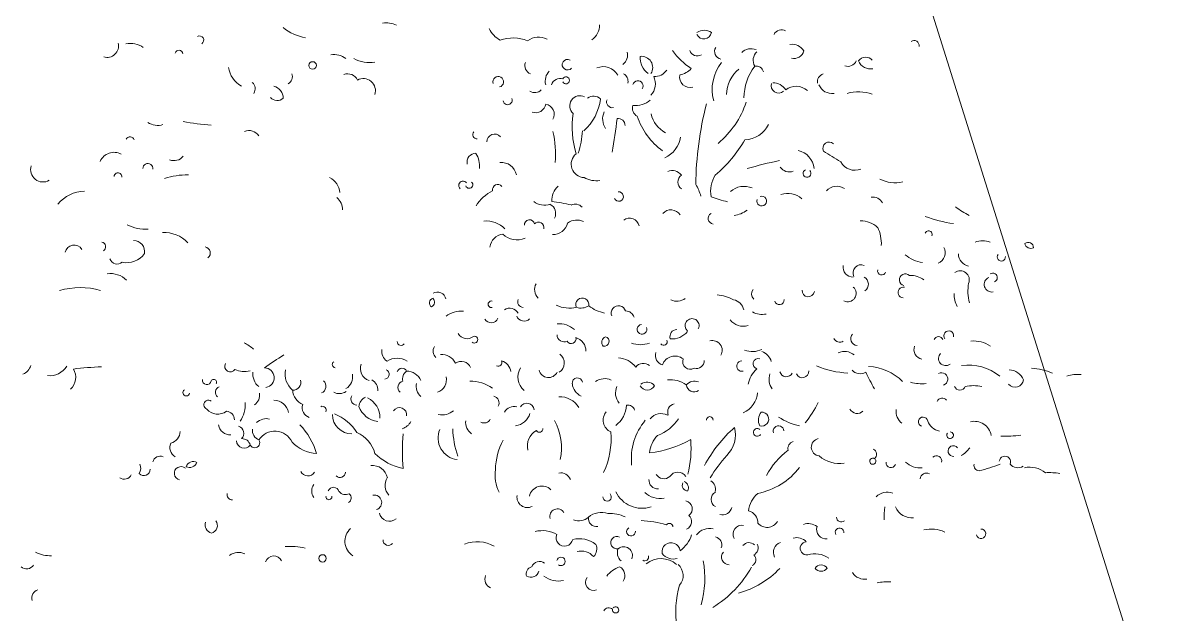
# Model space of a CAD drawing. Header units: millimetres. Extents: x 563604 to 809435, y 2337 to 1331933.
# Drawn here: x 753753 to 755523, y 1195873 to 1196789 of the extents above; entities that cross this region are included whole.
import ezdxf

# ---------------------------------------------------------------- set-up
doc = ezdxf.new("R2010")
doc.units = ezdxf.units.MM
for name, color, linetype, lineweight in [('ks_caytram-1', 253, 'Continuous', 9), ('MEP DUONG NHUA-1', 253, 'Continuous', 9), ('NCV_TKCS_HIEN TRANG_251226_dwg-1', 253, 'Continuous', 9)]:
    doc.layers.add(name, color=color, linetype=linetype, lineweight=lineweight)

# ---------------------------------------------------------------- blocks, each defined once
blk = doc.blocks.new('NCV_TKCS_HIEN TRANG_251226_dwg_CX-2645538-TỔNG THỂ_HIỆN TRẠNG KHU ĐẤT')
at = {"layer": 'ks_caytram-1'}
for centre, radius in [((723828.8, 1295404.1), 5.83), ((723844.2, 1294640.3), 5.66)]:
    blk.add_circle(centre, radius, dxfattribs=at)
for centre, radius, start, end in [((723942.3, 1295432.5), 37.6, 64.5441, 97.7809), ((724244.7, 1295467.1), 28.7, 304.9821, 359.9961), ((723653.6, 1295443.3), 6.51, 301.5201, 120.6773), ((723832.5, 1295526.4), 80.7, 232.2211, 259.4401), ((724137.7, 1295477.5), 38.9, 204.9281, 241.6471), ((724178.6, 1295420.2), 27.8, 61.3931, 127.3494), ((724435.4, 1295438.2), 20.4, 56.8811, 123.3894), ((724434.8, 1295457), 11.8, 205.9091, 351.4231), ((724555.2, 1295446.5), 12.9, 60.7951, 154.1831), ((723510.4, 1295434.1), 17.6, 252.4331, 14.8971), ((723546.4, 1295402.3), 35.8, 55.8821, 100.8523), ((724139.2, 1295387), 59.7, 67.7941, 109.4621), ((724463.4, 1295425.7), 11.9, 148.8791, 258.6501), ((724571.9, 1295416.8), 20.1, 29.0181, 100.5592), ((724760.3, 1295434.9), 7.92, 350.8631, 124.4663), ((723621.7, 1295421.3), 6.29, 6.4741, 163.405), ((723862.5, 1295391.6), 29.3, 52.4751, 101.0112), ((723916.6, 1295457.7), 49.1, 240.7851, 279.9211), ((724223.6, 1295405.2), 8.18, 60.1741, 320.7041), ((724299.8, 1295419.8), 16.9, 304.0261, 17.3631), ((724338.1, 1295400.8), 17.5, 327.3381, 96.9428), ((724368, 1295416.7), 32, 177.3511, 232.1661), ((724471.9, 1295487.5), 104.7, 215.1721, 237.3441), ((724424.7, 1295431.1), 12.3, 198.4741, 300.6831), ((724508.2, 1295408.6), 21.4, 69.2981, 133.5936), ((724529.7, 1295412), 18.5, 133.8911, 209.3171), ((724574.7, 1295430), 15.2, 254.1851, 347.0141), ((724685.5, 1295403.1), 13.7, 42.2911, 144.0028), ((723738.7, 1295407.6), 40.9, 189.2361, 240.4251), ((724171.4, 1295403.9), 13.9, 159.1911, 248.3381), ((724211.9, 1295379.8), 22.8, 136.6011, 194.1821), ((724279, 1295376.5), 25.7, 29.2671, 112.952), ((724358.5, 1295409.5), 22.7, 266.9581, 326.4421), ((724390.8, 1295421.9), 33.3, 281.5751, 317.4081), ((724514.6, 1295366.8), 66.9, 141.5481, 195.2721), ((724522.4, 1295358.2), 52.3, 129.6631, 178.7944), ((724582, 1295352.4), 85.1, 143.5463, 179.0748), ((724516, 1295392), 11.2, 10.4141, 102.4777), ((724657.6, 1295417.4), 14.8, 252.5801, 334.9511), ((724693.2, 1295418.9), 20.3, 202.5421, 280.1061), ((723727.2, 1295368), 12.6, 325.4801, 49.9781), ((723784.3, 1295386.8), 13.1, 301.2641, 19.6981), ((723882.7, 1295373.8), 17.4, 25.8421, 108.7608), ((723907.3, 1295364.9), 18.8, 341.9361, 118.7226), ((724116.2, 1295378.7), 8.29, 285.0081, 197.1541), ((724212.2, 1295369.7), 14.2, 72.0561, 161.3437), ((724221.4, 1295381), 5.33, 204.9101, 155.36), ((724304.3, 1295379.7), 13.1, 347.3201, 62.5011), ((724332.7, 1295372.3), 8.08, 327.2391, 163.4836), ((724333, 1295375.7), 26.7, 318.0271, 24.7501), ((724413.6, 1295386.2), 16.4, 169.2431, 284.3001), ((724541.6, 1295353.5), 23.8, 32.189, 89.9697), ((724623.7, 1295378.5), 13, 107.7471, 189.3071), ((723763.1, 1295352.7), 20.2, 1.341, 73.739), ((724172.8, 1295375.8), 13.9, 236.9211, 317.5981), ((724550.9, 1295373.2), 11.9, 165.2701, 309.1891), ((724577.8, 1295345.8), 26, 48.0621, 128.3915), ((724633.2, 1295382.3), 21.7, 201.9541, 278.8251), ((724674.4, 1295292.9), 70.2, 72.3271, 104.6713), ((723773.9, 1295364.5), 14.7, 223.8811, 310.0281), ((724130.9, 1295350.2), 6.98, 185.9251, 22.4181), ((724174.2, 1295346.7), 15.9, 249.6821, 350.7261), ((724187.2, 1295328.4), 15.9, 330.84, 80.3558), ((724242.9, 1295341.4), 15.8, 62.5281, 228.0941), ((724195.7, 1295361.9), 79.6, 312.1611, 352.9141), ((724264.1, 1295341.6), 15, 44.7591, 129.1504), ((724293.1, 1295347.6), 8.99, 157.4581, 281.3901), ((724338.1, 1295337.7), 13.9, 161.3351, 242.5381), ((724328.5, 1295379.7), 37.7, 264.6641, 308.1281), ((724938.2, 1295215.4), 515.8, 165.4808, 179.5334), ((724367.3, 1295391), 140.1, 309.7761, 341.7341), ((724379.7, 1295309.1), 148.8, 172.0581, 196.3831), ((724304.3, 1295321.2), 26.3, 155.7601, 214.4491), ((724431.7, 1295357.6), 105, 197.8181, 234.6491), ((724395.7, 1295338.7), 43.8, 192.9981, 242.4081), ((723588.5, 1295337.3), 26.2, 235.1161, 288.8931), ((723698.1, 1295697), 386.3, 259.5711, 266.0871), ((723555, 1295404.4), 750, 349.6361, 353.6911), ((724301.5, 1295310.8), 11.3, 0.6561, 95.0678), ((724497, 1295331.5), 42.5, 271.6721, 333.5401), ((723545.9, 1295286.6), 6.82, 20.2861, 149.5934), ((723730.4, 1295285.3), 17.9, 32.8691, 114.0044), ((724083.6, 1295297.1), 6.85, 140.9261, 272.4711), ((724110.5, 1295285.7), 12.1, 41.3151, 179.4035), ((724034.6, 1295265.5), 170.4, 356.0041, 12.2471), ((724090.2, 1295314.9), 157.2, 342.7391, 355.6221), ((724355.9, 1295300.1), 43.5, 295.0701, 350.8311), ((724324.6, 1295387.2), 199.5, 309.9151, 330.5151), ((724573.6, 1295241.2), 32.1, 6.075, 76.889), ((724628.9, 1295275.6), 9.77, 46.1931, 205.1521), ((725189.5, 1296157.4), 1053.3, 237.2701, 238.9901), ((723521.1, 1295246.5), 23, 61.0501, 157.2708), ((723614, 1295274.7), 18.2, 247.7611, 321.9961), ((724081.6, 1295254.3), 13.6, 89.5591, 193.3911), ((724045.3, 1295246.7), 42.2, 356.9211, 30.1351), ((724121.5, 1295230.4), 23.3, 10.2881, 97.0428), ((724250.1, 1295251.1), 20.8, 129.3941, 267.7461), ((724722.5, 1294458), 816.7, 102.0565, 105.6864), ((724668.6, 1295266.4), 24.7, 208.2391, 292.7241), ((723411, 1295242.7), 19.2, 162.7091, 300.2401), ((723527.3, 1295231.4), 6.17, 354.9421, 174.9425), ((723573.7, 1295244.3), 7.85, 352.7391, 179.3632), ((724386.1, 1295223.8), 17.3, 36.1631, 114.6172), ((724567.6, 1295256.8), 17.7, 214.8321, 288.5711), ((724594.7, 1295236.8), 6.09, 114.5711, 46.7711), ((723634.5, 1295123.3), 111.2, 89.1029, 108.3984), ((723842.3, 1295204.9), 28.6, 4.3331, 63.3181), ((724061.8, 1295218.1), 6.76, 35.5201, 228.0181), ((724071.4, 1295219.2), 5.47, 196.5491, 47.7311), ((724115.6, 1295211.4), 8.25, 39.2751, 190.5451), ((724267.7, 1295262.1), 36.7, 239.9251, 279.7341), ((724407.4, 1295223.4), 12.9, 124.7311, 235.5391), ((724341, 1295173.1), 93.8, 17.7951, 29.7331), ((724491.2, 1295209.1), 46, 147.0231, 190.6261), ((724730.8, 1295272.6), 50.4, 242.0791, 283.9401), ((723477.7, 1295152.6), 56.9, 92.2679, 139.8863), ((724135.6, 1295153.6), 62.9, 116.4937, 148.571), ((724229.8, 1295194.2), 30.7, 132.3411, 181.5321), ((724303, 1295200.9), 7.27, 203.3491, 98.8142), ((724496.3, 1295321), 130.4, 247.2991, 259.1141), ((724497.3, 1295185.1), 31.6, 67.0441, 132.1503), ((724524.5, 1295193.8), 7.53, 159.9431, 110.3308), ((724564.5, 1295171.7), 34.1, 49.4521, 107.4389), ((724640.6, 1295194.7), 22.1, 57.5201, 136.4363), ((724696.2, 1295182.3), 17.9, 29.6681, 97.4724), ((723849.6, 1295179.7), 25.7, 1.2601, 49.4131), ((724188.3, 1295215.4), 27.9, 232.4541, 288.0831), ((724189.2, 1295174.7), 16.1, 334.0761, 61.2471), ((724167, 1294932.2), 263.2, 76.304, 82.9838), ((724235.5, 1295174.9), 14.3, 42.2181, 115.4319), ((724975.4, 1295401.2), 263.8, 235.1341, 240.5861), ((724164.7, 1295157), 7.92, 12.2711, 184.2621), ((724319.8, 1295152.6), 14.9, 12.1191, 126.4423), ((724383.8, 1295163.4), 16.9, 32.7391, 138.0047), ((724450.5, 1295167.1), 9, 119.8801, 263.0101), ((724476.5, 1295214.7), 43.3, 276.9611, 305.8121), ((724850.4, 1295364.9), 207.9, 249.5461, 261.9621), ((723569.4, 1295211.1), 60.7, 242.6401, 274.2501), ((724097.4, 1295122.3), 40.8, 44.2221, 94.5034), ((724178.5, 1295152.5), 8.66, 349.5781, 134.0883), ((724201, 1295165.4), 23.4, 268.4221, 346.4561), ((724238, 1295140.7), 23.9, 64.2761, 126.382), ((724677.4, 1295122.6), 40.6, 48.9141, 90.2463), ((724650.9, 1295127.9), 58.9, 357.4501, 25.4401), ((724782.9, 1295142.4), 5.5, 333.7741, 158.5687), ((723500.8, 1295123.1), 7.34, 301.865, 77.329), ((723551.3, 1295115.4), 17.3, 350.679, 89.2015), ((723599.5, 1295096.3), 48.8, 42.7981, 93.8694), ((724126.8, 1295119.4), 23.7, 98.361, 171.9101), ((724145.5, 1295165.2), 31.5, 225.0861, 293.2761), ((724866.7, 1295100.3), 32.1, 68.6951, 111.5749), ((724937.2, 1295121.9), 8.14, 356.5981, 130.5457), ((723459.2, 1295111.8), 14, 31.2851, 168.7151), ((723540.5, 1295132.9), 34.5, 258.7301, 323.8611), ((723660.9, 1295113.5), 9.4, 307.8261, 82.3075), ((724790.8, 1295114.1), 17.9, 293.4011, 26.9031), ((724848.8, 1295112.4), 19.6, 180.6851, 258.5281), ((724941.5, 1295130.4), 9.81, 193.8041, 293.3391), ((723526.1, 1295108.2), 11.9, 197.6671, 309.8241), ((724665.8, 1295091.5), 15.4, 171.0201, 271.6221), ((724678, 1295083), 12.1, 65.4791, 208.7421), ((724782.3, 1295153.7), 55.8, 230.1851, 260.8381), ((724895.6, 1295107.3), 6.28, 141.7041, 5.1661), ((723515.9, 1295047.1), 34.5, 44.2371, 99.1626), ((724710.3, 1295085.7), 6.37, 165.3201, 344.4381), ((724747, 1295071.8), 9.27, 46.6821, 254.0991), ((724755.8, 1295045.7), 32.9, 52.6661, 94.2045), ((724832.1, 1295071.9), 14, 337.0071, 126.6824), ((724882.4, 1295075.2), 7.03, 293.1551, 124.3367), ((723468.8, 1294944.1), 115.7, 74.1701, 106.0998), ((724191.1, 1295057), 18.5, 151.1131, 226.2191), ((724657.7, 1295050.8), 13, 243.2101, 48.3001), ((724677.5, 1295065.2), 12.2, 302.8921, 63.4031), ((724744, 1295052.3), 8.46, 79.4831, 265.5971), ((724913.6, 1295054.1), 69.7, 169.7601, 194.7531), ((724881, 1295064.7), 11.8, 114.0961, 279.5711), ((724016.9, 1295036.1), 7.34, 102.9411, 238.4061), ((724008.8, 1295037.4), 8.66, 299.0021, 42.3451), ((724022.1, 1295039.3), 13.6, 12.2651, 120.0801), ((724155.4, 1295038.1), 9.01, 158.6931, 266.5191), ((724246.6, 1295033.7), 10.1, 347.6651, 206.0241), ((724393.2, 1295059.1), 20.5, 242.7341, 308.9571), ((724443, 1294961.7), 88, 64.428, 81.9877), ((724476.4, 1295020.8), 20.7, 12.831, 77.438), ((724519.7, 1295050.1), 10.9, 142.4351, 226.6321), ((724551.8, 1295040.8), 7.38, 194.5231, 3.2381), ((724596.6, 1295055.2), 9.57, 176.5271, 350.3241), ((724862.8, 1295049.2), 40.2, 177.8181, 207.5091), ((724058.7, 1294985.9), 37.6, 84.5947, 128.1975), ((724105.8, 1295034), 5.13, 78.2751, 281.9951), ((724133.9, 1295013.1), 14.9, 28.0271, 122.7563), ((724226.6, 1295075.6), 47.6, 244.7321, 283.3071), ((724244.7, 1295049.3), 21.2, 250.1101, 303.5791), ((724293.8, 1295081.3), 62.2, 233.1631, 258.2201), ((724302.7, 1295020.4), 11.3, 17.6341, 203.0871), ((724313.2, 1295009.4), 14.4, 17.806, 88.7232), ((724105.5, 1295016.4), 11.1, 208.6471, 337.9811), ((724156.4, 1295020.3), 12.4, 201.7871, 313.4261), ((724416.6, 1295001), 10.8, 333.5701, 229.3201), ((724496.1, 1295026.3), 26.4, 218.7001, 286.0801), ((724525.6, 1295052.3), 34, 242.7291, 279.5991), ((724068, 1294996.3), 15.6, 209.4331, 309.2701), ((724211.5, 1294971), 32.8, 46.2071, 97.1929), ((724339, 1294995.2), 7.57, 96.8711, 23.9061), ((724393.7, 1294983.7), 11.4, 94.5701, 196.3101), ((724385.3, 1295012), 31.7, 265.4751, 320.0371), ((724673, 1294980.5), 10.6, 136.2511, 265.1311), ((724814.2, 1294985.2), 7.62, 349.1521, 219.1861), ((723681, 1294898.3), 86.9, 49.6061, 61.2721), ((723965.8, 1294976.5), 6.21, 183.6601, 323.2101), ((724079.3, 1294979.1), 5.28, 226.7661, 105.434), ((724218.5, 1294986.7), 11, 179.6751, 295.1231), ((724229.5, 1294980.3), 7.3, 208.7641, 16.7461), ((724230, 1294961.2), 22.2, 0.055, 72.985), ((724285.7, 1294975.2), 9.06, 111.8231, 222.4571), ((724280.6, 1294976.3), 7.45, 257.462, 76.818), ((724336.4, 1295016.1), 44.7, 251.9271, 288.3431), ((724372.7, 1294975.6), 5.27, 214.0411, 30.2391), ((724448.2, 1294962.7), 15.1, 329.0171, 104.993), ((724645.6, 1294985.5), 10.3, 205.5041, 300.5631), ((724798.3, 1294976.9), 7.09, 19.2841, 160.9862), ((724852.2, 1294928.7), 48.5, 56.8851, 94.3147), ((724064.5, 1294504.8), 530.8, 121.8686, 125.7812), ((723953.3, 1294960.7), 17.4, 169.6981, 237.8311), ((724028, 1294961.3), 12.6, 145.4801, 229.9781), ((724028.7, 1294932.4), 23.8, 25.8751, 94.9068), ((724201.7, 1294943), 17, 302.8131, 52.8761), ((724375.1, 1294954.8), 15.3, 163.3251, 252.7421), ((724390, 1294933.2), 20.6, 51.0211, 160.0935), ((724509.9, 1294994.3), 33.6, 249.0231, 296.0201), ((724518.2, 1294940.1), 21.6, 13.43, 72.597), ((724652.9, 1294938.8), 22.2, 48.4401, 116.2995), ((724775.1, 1294963.6), 14.8, 157.9981, 260.3821), ((724809.5, 1294950.1), 11.1, 134.9241, 307.1751), ((723371.1, 1294946.2), 22.4, 293.7081, 341.5391), ((723421.4, 1294954.9), 31.6, 263.8771, 327.8131), ((723516.7, 1294472.7), 464.6, 91.8395, 97.2283), ((723701.2, 1294937.7), 8.53, 149.7621, 327.2941), ((723754.1, 1294920.3), 15.2, 279.1731, 89.5688), ((723864.1, 1294940.6), 4.88, 123.4911, 264.8541), ((723922.8, 1294934.7), 20.1, 160.6951, 250.6951), ((723959.7, 1294920.9), 29.6, 58.2441, 122.0259), ((723967.2, 1294927.1), 7.77, 24.9841, 164.0852), ((724058.9, 1294929.3), 16.2, 25.3631, 123.0156), ((724116.3, 1294943.8), 5.84, 244.0581, 26.2091), ((724115.6, 1294926.5), 20.7, 8.7031, 73.398), ((724174.3, 1294921.4), 27.5, 149.6131, 228.9821), ((724298.2, 1294911.1), 40.4, 39.506, 83.8789), ((724341, 1294927.6), 14.9, 50.3901, 141.8975), ((724413.8, 1294944.9), 11.7, 158.0211, 300.4211), ((724423.2, 1294946.5), 12.2, 253.7911, 2.7921), ((724493.6, 1294938.2), 7.96, 90.8571, 285.6721), ((724519.2, 1294941.7), 8.13, 74.4601, 253.9191), ((724663, 1295060.8), 133.4, 246.3951, 267.6921), ((724686.6, 1294859), 78.7, 44.648, 87.4711), ((724844.5, 1294862.3), 77.5, 50.9581, 97.7072), ((724937.3, 1294841.9), 93.1, 66.26, 86.8698), ((723436.5, 1294920.7), 25.3, 313.3451, 30.6651), ((723664.9, 1294916.3), 6.79, 171.0601, 350.2861), ((723675.6, 1294913.1), 4.5, 328.4171, 152.3601), ((723722.8, 1294961.3), 31.7, 242.8891, 286.4981), ((723760.9, 1294925.6), 24.7, 172.8581, 231.0141), ((723818.4, 1294926), 32.4, 168.9711, 230.6071), ((723870.1, 1294921.4), 20.7, 299.7351, 12.0801), ((723939.7, 1294925.6), 7.64, 277.4181, 65.3591), ((723982.5, 1294918.6), 14.4, 125.2501, 195.7141), ((723974.1, 1294905.7), 24.7, 24.445, 89.7772), ((724016.1, 1294917.1), 20, 287.9131, 12.8681), ((724194.2, 1294935.5), 15, 193.4781, 333.1061), ((724238.9, 1294912), 7.9, 8.4821, 188.0521), ((724281.1, 1294894.3), 24.5, 65.1501, 125.5112), ((724383.6, 1294877.7), 39.4, 52.6431, 97.4886), ((724545.1, 1294902.3), 42.3, 131.7773, 169.003), ((724563.2, 1294918), 27.4, 162.6671, 213.8611), ((724562.6, 1294931.9), 10.2, 193.6891, 333.1631), ((724587.5, 1294930.1), 9.89, 202.8171, 3.9331), ((724676.9, 1294942.9), 16.6, 220.9751, 301.3501), ((725052.6, 1295104.9), 407.1, 205.6481, 209.7271), ((724802.9, 1294918.1), 9.77, 289.9161, 117.6116), ((724917, 1294918.7), 13.3, 219.6331, 352.5281), ((724906, 1294906.1), 26.6, 24.27, 86.0159), ((725014.1, 1294867.5), 57.8, 84.6434, 107.0471), ((723633, 1294897.2), 5.23, 121.2501, 347.9461), ((723687.5, 1294897.8), 9.24, 113.2681, 230.7401), ((723798.4, 1294913.1), 12.2, 267.2501, 16.7051), ((723824.2, 1294902.8), 26.4, 184.1001, 246.1541), ((723837.9, 1294907.1), 11.5, 293.2851, 46.9681), ((723911.9, 1294901.4), 17.8, 355.9241, 60.4921), ((723970.4, 1294905.3), 9.57, 100.3261, 230.0821), ((724008.4, 1294906.5), 19.2, 165.0271, 232.1141), ((724073.7, 1294859), 56, 53.2861, 91.2271), ((724254.4, 1294913.1), 23.4, 185.5311, 245.1761), ((724322, 1294896.4), 24, 154.8381, 220.2951), ((724347.2, 1294913.7), 12.6, 208.0031, 332.2671), ((724346.7, 1294898.6), 14.9, 38.3711, 129.8787), ((724419.9, 1294910.6), 12.4, 187.3271, 302.5411), ((724420.2, 1294898.3), 16.6, 67.3731, 139.3805), ((724773.2, 1294980.3), 69.5, 254.7191, 275.1621), ((724831.4, 1294910.2), 9.06, 202.5921, 337.6781), ((724852.8, 1294833.6), 74.3, 80.177, 100.0932), ((723667.3, 1294878.3), 7.1, 51.6591, 251.3911), ((723681.2, 1294877.7), 43.2, 324.6901, 5.4431), ((723729.3, 1294893.1), 17.4, 302.4351, 10.5761), ((723768.7, 1294862.4), 22.9, 9.898, 89.6426), ((723870.1, 1294913.1), 17.6, 240.7941, 306.2101), ((723897.6, 1294887.3), 9.57, 148.9121, 267.9581), ((723918.5, 1294873.9), 18, 116.0026, 174.8774), ((723899.6, 1294858.7), 33.4, 358.2001, 64.5971), ((724106.9, 1294881.2), 10.7, 330.597, 76.071), ((724211.9, 1294856.6), 34.1, 30.6591, 93.2549), ((724478.5, 1294901.6), 39.9, 295.8001, 353.3941), ((724447.3, 1294964.9), 184.5, 321.6171, 333.1811), ((724804.1, 1294880.5), 8.31, 36.7451, 161.0158), ((723681.8, 1294885.8), 22, 220.2121, 307.3771), ((723694.1, 1294855), 13.4, 359.807, 85.4852), ((723828.7, 1294873.7), 16, 161.9831, 251.4191), ((723844, 1294870.1), 5.84, 334.0601, 116.2105), ((723836.3, 1294797.4), 71.8, 31.82, 68.476), ((723934.8, 1294888.3), 36.5, 200.4711, 261.9441), ((723963.4, 1294862.8), 11.1, 351.5401, 146.2302), ((724029.6, 1294889.7), 27, 256.9621, 310.0921), ((724140.7, 1294858.8), 16.7, 74.6391, 150.3893), ((724139.9, 1294872.2), 26.5, 276.8991, 344.1011), ((724160.6, 1294869.1), 11.5, 7.3621, 149.1325), ((724299.1, 1294854.4), 20.2, 139.7301, 244.7301), ((724273.4, 1294879.6), 41.6, 306.6961, 357.2171), ((724317.5, 1294868), 9.9, 10.3021, 105.0235), ((724368.6, 1294843.1), 21.5, 62.2841, 141.5218), ((724392.1, 1294867.1), 13.3, 104.9581, 202.1821), ((724537.9, 1294854.7), 18.6, 139.1751, 209.0781), ((724524.5, 1294856.1), 10.8, 254.4951, 93.7583), ((724672.4, 1294877.5), 12.7, 207.1031, 314.2421), ((724756.6, 1294868.4), 24.1, 174.4211, 231.5161), ((723701.5, 1294850.4), 18.9, 190.0731, 271.2531), ((723757.2, 1294835.3), 21.5, 76.6041, 134.7135), ((723726.6, 1294769.9), 113.2, 16.8731, 43.1951), ((723889.8, 1294863.5), 30.4, 180.6571, 269.6131), ((723959.4, 1294864.6), 25, 289.4911, 330.3901), ((724086.8, 1294850.8), 21, 172.5631, 235.6321), ((724094.6, 1294860.3), 10.3, 239.7091, 334.7691), ((724129.8, 1294812), 84.6, 347.4501, 29.6741), ((724416.3, 1294794.4), 93.8, 140.3911, 185.8031), ((724341.6, 1294890.9), 63.8, 289.6511, 327.4561), ((724444, 1294854.9), 5.05, 354.4941, 185.7761), ((724601.3, 1294936.3), 92.3, 236.7081, 258.6021), ((724774.5, 1294852), 7.34, 8.1321, 247.8871), ((724804.4, 1294860.9), 23.9, 199.2041, 258.6941), ((724853.7, 1294825.8), 26.9, 10.9861, 102.8204), ((723603.3, 1294838.5), 20.5, 286.8101, 355.2721), ((723710.8, 1294834.1), 11.3, 314.018, 72.733), ((723751.8, 1294838.9), 16.4, 174.6291, 247.5671), ((723770.3, 1294807.7), 29.6, 25.8201, 146.9871), ((723877, 1294789.4), 50.2, 15.698, 66.099), ((724290.5, 1294807.2), 322.7, 175.3711, 184.8991), ((724056.9, 1294826.8), 33.8, 156.9371, 262.8231), ((724188.2, 1294845.8), 142.4, 181.8611, 199.2841), ((724189.4, 1294814), 28, 120.0221, 192.3231), ((724180, 1294841.1), 5.46, 212.5131, 4.6271), ((724174.1, 1294824.4), 117, 334.2551, 5.7651), ((724394.6, 1294800.2), 44, 135.9157, 175.1071), ((724618.5, 1294688), 206.4, 131.1993, 152.2803), ((724436.8, 1294832.6), 47, 315.5731, 13.1941), ((724517.6, 1294835.5), 6.06, 48.9271, 327.6031), ((724550.4, 1294837.6), 8.11, 2.5721, 201.8881), ((724816.3, 1294831.2), 5.15, 145.696, 87.7011), ((724901.9, 1295049.8), 220.1, 268.1061, 276.2561), ((723623.9, 1294811.9), 16.2, 154.3931, 240.9281), ((723722.7, 1294823.1), 11.9, 182.7961, 322.4251), ((723719, 1294812.3), 13.6, 15.2611, 91.2716), ((723739.1, 1294819.4), 7.77, 206.6451, 34.1361), ((723838, 1294858.8), 56.1, 222.9891, 266.8791), ((724212.3, 1294775.6), 100.4, 151.4601, 178.7729), ((724332.9, 1294970.4), 167.4, 276.1581, 299.1631), ((724251.3, 1294810.4), 163.7, 345.9171, 4.8261), ((724576.7, 1294810.2), 11.7, 108.1801, 191.5781), ((724614.9, 1294812.5), 13.6, 101.9911, 263.0501), ((724821.3, 1294806.6), 8.26, 39.0021, 276.0291), ((724815.9, 1294831.8), 36.7, 298.3111, 326.9801), ((723592.6, 1294787), 11.6, 67.6221, 165.7813), ((723985.1, 1294862.2), 84.1, 224.7401, 258.9291), ((724640.9, 1294647.1), 228.9, 138.1588, 148.9664), ((724641.8, 1294708.7), 125.3, 127.6781, 151.3893), ((724644.9, 1294835.9), 48.6, 229.4721, 278.9071), ((724696.6, 1294790.8), 4.77, 54.6631, 35.6071), ((724694.2, 1294801.4), 8.37, 307.506, 70.255), ((724795.1, 1294790.9), 8.24, 349.6631, 130.0921), ((724901.2, 1294789.9), 8.78, 335.9401, 174.4693), ((723546.1, 1294780.3), 16.4, 329.4391, 22.0341), ((723567.6, 1294777.9), 9.45, 219.2561, 4.6181), ((723624.8, 1294772.2), 10.3, 48.3921, 258.7481), ((723644, 1294778.6), 11.7, 61.7421, 162.1313), ((723637.8, 1294793.9), 12.8, 246.9371, 336.9371), ((723921.6, 1294760.9), 23.3, 10.2881, 97.0428), ((724170.1, 1294769.5), 58.8, 171.9431, 206.6511), ((724495.4, 1294849.8), 111.5, 281.9791, 321.9471), ((724724.6, 1294788.3), 7.49, 173.2201, 341.0661), ((724771.1, 1294816.4), 36.1, 228.8041, 273.1081), ((724861.2, 1294784.1), 8, 165.2281, 270.7911), ((724816.2, 1294977.1), 205.9, 282.6541, 292.0991), ((724921.2, 1294796.1), 15.4, 219.3011, 302.0441), ((724939.5, 1294742.2), 39.4, 51.5481, 101.5819), ((723537.1, 1294775.1), 12.1, 234.8761, 333.4651), ((723821.3, 1294780.4), 12.3, 207.2921, 326.9511), ((723871.2, 1294774), 8.4, 223.4461, 358.8981), ((723963.7, 1294753.2), 22.6, 148.3451, 221.4511), ((724213.6, 1294757.5), 15.3, 18.6661, 102.8878), ((724363.2, 1294761.5), 13.4, 175.3711, 274.8991), ((724372.9, 1294777.6), 13.9, 210.7751, 311.5531), ((724394.5, 1294759.3), 14.6, 32.7741, 147.4956), ((724399.9, 1294749.3), 11.1, 336.8321, 65.5151), ((724436.5, 1294747.1), 16.4, 348.6741, 55.1961), ((724779.8, 1294762.4), 10.1, 63.9721, 172.897), ((724969.8, 1294659.7), 113.5, 81.6175, 92.9266), ((723704.3, 1294738.9), 8, 165.2271, 270.7901), ((723844.1, 1294744.7), 16.8, 143.4551, 216.8151), ((723861.1, 1294741.7), 8.76, 12.9891, 159.6509), ((723879.6, 1294752.2), 13.1, 220.4941, 295.5861), ((723880.9, 1294733.9), 7.74, 295.1151, 55.6251), ((724184, 1294732.5), 19.9, 45.3741, 168.2938), ((724285, 1294735.5), 6.56, 178.3611, 45.5091), ((724339, 1294762.8), 44.9, 205.3791, 288.4941), ((724367.2, 1294768.5), 35.4, 227.2471, 280.0151), ((724409.8, 1294753.3), 8.42, 152.7491, 272.4631), ((724458.7, 1294731.6), 12.7, 118.5781, 241.6921), ((724544.3, 1294709.5), 40.5, 129.5627, 173.8219), ((724718.5, 1294720.3), 22.7, 67.0371, 137.7621), ((723854, 1294735.8), 4.6, 166.0991, 14.1711), ((723924.3, 1294726.8), 11.5, 287.6041, 100.7373), ((724161.5, 1294735.2), 16.2, 171.7231, 297.4731), ((724404.6, 1294717.2), 12.3, 303.294, 79.596), ((723947.8, 1294713.7), 15.9, 192.2461, 309.6661), ((724208, 1294705.4), 11.6, 28.7811, 197.1561), ((724276.4, 1294679.7), 31.8, 71.8361, 129.4189), ((724288.3, 1294651.9), 58.1, 64.7371, 91.9938), ((724403.3, 1294697.3), 12.5, 292.2081, 50.1171), ((724463.5, 1294722.9), 15.3, 254.5741, 346.6291), ((724499.3, 1294695.1), 19.3, 359.383, 75.698), ((724806.2, 1294705), 92.3, 170.6921, 183.2191), ((724757.1, 1294730.4), 27.3, 202.5631, 275.7781), ((723675, 1294691.8), 12.7, 159.6881, 256.7261), ((723669.4, 1294691.1), 11.9, 283.1661, 38.2241), ((724240.8, 1294721.1), 22.8, 249.2811, 312.5551), ((724268.2, 1294701.9), 12.3, 168.7531, 281.5171), ((724322, 1294681.8), 6.8, 118.8051, 3.3561), ((724329.9, 1294534.1), 165, 73.508, 87.3085), ((724381.3, 1294688.9), 5.6, 0.7071, 142.6917), ((724493.8, 1294678), 13.7, 79.4121, 209.1831), ((724532.9, 1294706.7), 18.5, 219.5651, 329.1771), ((724596.7, 1294672.3), 21.9, 51.7701, 110.5542), ((724624, 1294685), 14.5, 161.8361, 277.3791), ((724645, 1294680.7), 6.63, 350.7851, 210.0931), ((724647.8, 1294704.4), 7.51, 181.7641, 309.6191), ((723905.5, 1294666.8), 26.7, 131.8441, 237.4541), ((724185, 1294638.7), 44.6, 60.2911, 104.789), ((724218.9, 1294672.1), 13, 155.7191, 349.2511), ((724241.3, 1294627.5), 43.3, 52.7791, 102.8133), ((724300, 1294664.6), 9.56, 63.3561, 282.6631), ((724370.1, 1294691.2), 48, 305.6731, 342.5431), ((724443.3, 1294662), 24.6, 75.7091, 142.9188), ((724449.9, 1294661.2), 12.7, 339.6881, 76.726), ((724579, 1294652.5), 19.9, 42.9151, 106.3072), ((724787.1, 1294637.4), 48.4, 64.5561, 103.9016), ((724864.2, 1294678.4), 7.31, 193.1031, 93.4256), ((723794.2, 1294547.7), 111.1, 77.9401, 94.1596), ((723946.1, 1294668.5), 8.16, 176.6441, 321.5521), ((724083.5, 1294610.5), 55.5, 61.5251, 110.3748), ((724245.1, 1294626.5), 25.1, 40.9411, 105.4747), ((724252.3, 1294654.8), 16.7, 314.9001, 25.3541), ((724317.5, 1294649), 16.7, 157.5461, 229.2051), ((724310.7, 1294644.8), 13.6, 338.1001, 129.4012), ((724384.1, 1294650.4), 14.1, 7.4051, 191.0471), ((724504.7, 1294652.4), 12.3, 47.1221, 140.3025), ((724507.1, 1294656.7), 12, 294.2361, 29.1651), ((724558.2, 1294649.9), 15.7, 108.1391, 208.5281), ((724594.2, 1294655.9), 10.1, 93.8821, 279.0691), ((723422.5, 1294693.8), 49.5, 242.5971, 272.0651), ((723713.8, 1294626.7), 22.8, 64.3971, 126.753), ((723768.5, 1294630.8), 13.2, 24.2401, 161.2368), ((724180.1, 1294622.8), 12.7, 50.7461, 160.5725), ((724213.5, 1294635.6), 6.54, 231.2491, 165.8879), ((724343.4, 1294642.4), 5.91, 236.1841, 17.8271), ((724368.5, 1294602.9), 37, 49.4001, 128.1417), ((724388, 1294662.3), 23.1, 219.3301, 284.0711), ((724284.4, 1294609.5), 151.9, 344.3431, 10.2961), ((724474.3, 1294642.2), 12.1, 138.9631, 269.2311), ((724505, 1294638.2), 10.4, 297.8991, 47.1801), ((724606.3, 1294609.7), 37.8, 54.5671, 106.138), ((723385.9, 1294636.7), 12.6, 227.4551, 326.2371), ((724170.5, 1294616.4), 10.9, 102.8261, 200.8421), ((724166.7, 1294624.1), 13.1, 241.1741, 343.8551), ((724319.2, 1294585.8), 44.1, 109.6555, 142.2893), ((724297.1, 1294613.7), 15.5, 326.3291, 62.0141), ((724379.7, 1294613.6), 23, 319.1621, 48.9991), ((724357.8, 1294711.4), 173, 301.6341, 330.7191), ((724452.6, 1294718.9), 137.2, 285.2801, 316.6211), ((724616.5, 1294619.5), 10.8, 29.0751, 151.1951), ((724616.5, 1294632.7), 12.3, 219.8431, 320.4271), ((724684.1, 1294630.6), 22.7, 213.2291, 278.5841), ((724110.1, 1294608), 14.5, 157.5151, 247.5151), ((724209.4, 1294642.1), 36.9, 232.8911, 282.3211), ((724264, 1294603), 12.4, 142.5591, 292.5211), ((724543.5, 1294556.7), 152.2, 164.0211, 188.2201), ((724719.6, 1294496.6), 107.3, 87.4658, 98.8278), ((723407.7, 1294578.6), 13.9, 109.0041, 195.1211), ((724287.6, 1294555), 8.66, 47.9251, 151.2682), ((724298.1, 1294560.5), 4.83, 168.5521, 138.5884)]:
    blk.add_arc(centre, radius, start, end, dxfattribs=at)
blk = doc.blocks.new('NCV_TKCS_HIEN TRANG_251226_dwg-1595164-TỔNG THỂ_HIỆN TRẠNG KHU ĐẤT')
at = {"layer": 'MEP DUONG NHUA-1', "flags": 128}
blk.add_lwpolyline([(716231.5, 1321591.7), (717133.5, 1319975.5), (720696.1, 1309813.7), (723366.6, 1301357.1), (725670.4, 1294397), (733749.3, 1266649), (735367.7, 1261954.8), (739458.1, 1249812.8), (743658, 1235750.6), (749920.1, 1214169.6), (754437.4, 1199109), (756928.6, 1191184.1), (760666.8, 1178214.1), (762672.6, 1171661.4), (768012.8, 1151455.6)], dxfattribs=at)
blk.add_blockref('NCV_TKCS_HIEN TRANG_251226_dwg_CX-2645538-TỔNG THỂ_HIỆN TRẠNG KHU ĐẤT', (30373.6, -98681.2))

msp = doc.modelspace()

# ---------------------------------------------------------------- block references
at = {"layer": 'NCV_TKCS_HIEN TRANG_251226_dwg-1'}
msp.add_blockref('NCV_TKCS_HIEN TRANG_251226_dwg-1595164-TỔNG THỂ_HIỆN TRẠNG KHU ĐẤT', (0, 0), dxfattribs=at)

doc.saveas('drawing.dxf')
